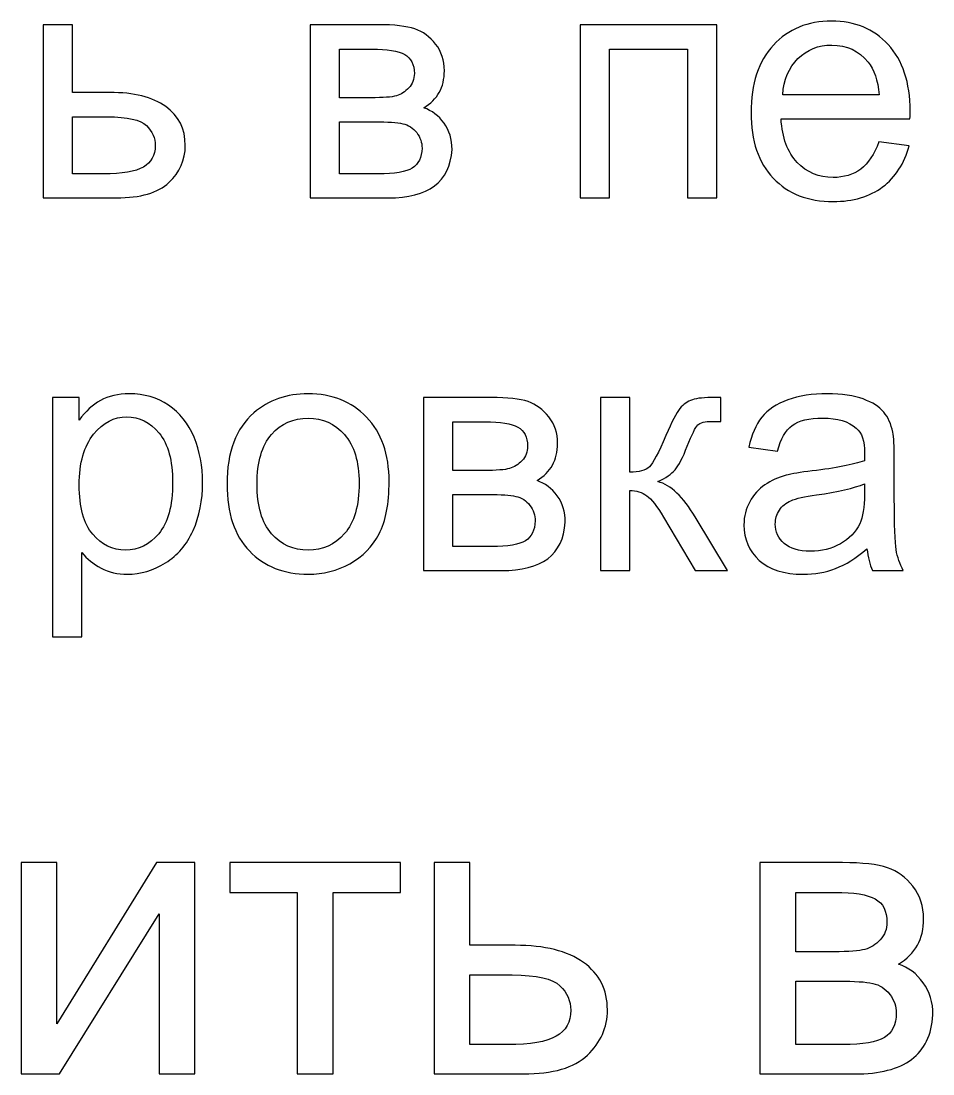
# Model space of a CAD drawing. Header units: millimetres. Extents: x 599 to 6075, y -2288 to 200.
# Drawn here: x 904 to 972.7, y -792.3 to -712.9 of the extents above; entities that cross this region are included whole.
import ezdxf

# ---------------------------------------------------------------- set-up
doc = ezdxf.new("R2010")
doc.units = ezdxf.units.MM
doc.header["$MEASUREMENT"] = 0
doc.layers.add('layer 1', color=7, linetype='Continuous')

msp = doc.modelspace()

# ---------------------------------------------------------------- linework, layer by layer
at = {"layer": 'layer 1', "color": 114}
for points, knots in [([(968.6604, -721.9901), (968.6604, -721.9901), (970.9499, -722.292), (970.9499, -722.292), (970.9499, -722.292), (970.5934, -723.6212), (969.9267, -724.6569), (968.9539, -725.3907), (968.9539, -725.3907), (967.9811, -726.1245), (966.7399, -726.4936), (965.2261, -726.4936), (965.2261, -726.4936), (963.3224, -726.4936), (961.8129, -725.9065), (960.6975, -724.7324), (960.6975, -724.7324), (959.5821, -723.5625), (959.0244, -721.9146), (959.0244, -719.797), (959.0244, -719.797), (959.0244, -717.6082), (959.5863, -715.9057), (960.7143, -714.6981), (960.7143, -714.6981), (961.8422, -713.4862), (963.3056, -712.8824), (965.1045, -712.8824), (965.1045, -712.8824), (966.8447, -712.8824), (968.2662, -713.4737), (969.369, -714.6603), (969.369, -714.6603), (970.4718, -715.847), (971.0253, -717.5159), (971.0253, -719.667), (971.0253, -719.667), (971.0253, -719.797), (971.0211, -719.9941), (971.0127, -720.2541), (971.0127, -720.2541), (971.0127, -720.2541), (961.2887, -720.2541), (961.2887, -720.2541), (961.2887, -720.2541), (961.3726, -721.684), (961.7751, -722.7826), (962.5047, -723.5415), (962.5047, -723.5415), (963.2302, -724.3005), (964.1401, -724.6821), (965.2261, -724.6821), (965.2261, -724.6821), (966.0354, -724.6821), (966.7273, -724.4682), (967.2976, -724.0405), (967.2976, -724.0405), (967.872, -723.6128), (968.3249, -722.9293), (968.6604, -721.9901)], [0, 0, 0, 0, 0.0625, 0.0625, 0.0625, 0.0625, 0.125, 0.125, 0.125, 0.125, 0.1875, 0.1875, 0.1875, 0.1875, 0.25, 0.25, 0.25, 0.25, 0.3125, 0.3125, 0.3125, 0.3125, 0.375, 0.375, 0.375, 0.375, 0.4375, 0.4375, 0.4375, 0.4375, 0.5, 0.5, 0.5, 0.5, 0.5625, 0.5625, 0.5625, 0.5625, 0.625, 0.625, 0.625, 0.625, 0.6875, 0.6875, 0.6875, 0.6875, 0.75, 0.75, 0.75, 0.75, 0.8125, 0.8125, 0.8125, 0.8125, 0.875, 0.875, 0.875, 0.875, 1, 1, 1, 1]), ([(905.624, -713.1592), (905.624, -713.1592), (907.838, -713.1592), (907.838, -713.1592), (907.838, -713.1592), (907.838, -713.1592), (907.838, -718.2665), (907.838, -718.2665), (907.838, -718.2665), (907.838, -718.2665), (910.6391, -718.2665), (910.6391, -718.2665), (910.6391, -718.2665), (912.4673, -718.2665), (913.872, -718.6187), (914.8616, -719.3274), (914.8616, -719.3274), (915.847, -720.036), (916.3418, -721.013), (916.3418, -722.2584), (916.3418, -722.2584), (916.3418, -723.3487), (915.9309, -724.2795), (915.1048, -725.0553), (915.1048, -725.0553), (914.2829, -725.831), (912.9663, -726.2168), (911.1548, -726.2168), (911.1548, -726.2168), (911.1548, -726.2168), (905.624, -726.2168), (905.624, -726.2168), (905.624, -726.2168), (905.624, -726.2168), (905.624, -713.1592), (905.624, -713.1592)], [0, 0, 0, 0, 0.1, 0.1, 0.1, 0.1, 0.2, 0.2, 0.2, 0.2, 0.3, 0.3, 0.3, 0.3, 0.4, 0.4, 0.4, 0.4, 0.5, 0.5, 0.5, 0.5, 0.6, 0.6, 0.6, 0.6, 0.7, 0.7, 0.7, 0.7, 0.8, 0.8, 0.8, 0.8, 1, 1, 1, 1]), ([(925.7723, -713.1592), (925.7723, -713.1592), (930.867, -713.1592), (930.867, -713.1592), (930.867, -713.1592), (932.1166, -713.1592), (933.0475, -713.264), (933.6597, -713.4737), (933.6597, -713.4737), (934.2677, -713.6833), (934.7919, -714.0649), (935.228, -714.6226), (935.228, -714.6226), (935.6683, -715.1845), (935.8863, -715.8512), (935.8863, -716.6311), (935.8863, -716.6311), (935.8863, -717.2559), (935.7563, -717.801), (935.5005, -718.2623), (935.5005, -718.2623), (935.2406, -718.7277), (934.8548, -719.1177), (934.3348, -719.428), (934.3348, -719.428), (934.947, -719.6335), (935.4544, -720.0151), (935.8611, -720.5769), (935.8611, -720.5769), (936.2637, -721.1346), (936.465, -721.8014), (936.465, -722.5687), (936.465, -722.5687), (936.3853, -723.8057), (935.9408, -724.724), (935.1399, -725.3195), (935.1399, -725.3195), (934.339, -725.9191), (933.1733, -726.2168), (931.647, -726.2168), (931.647, -726.2168), (931.647, -726.2168), (925.7723, -726.2168), (925.7723, -726.2168), (925.7723, -726.2168), (925.7723, -726.2168), (925.7723, -713.1592), (925.7723, -713.1592)], [0, 0, 0, 0, 0.0769231, 0.0769231, 0.0769231, 0.0769231, 0.1538462, 0.1538462, 0.1538462, 0.1538462, 0.2307692, 0.2307692, 0.2307692, 0.2307692, 0.3076923, 0.3076923, 0.3076923, 0.3076923, 0.3846154, 0.3846154, 0.3846154, 0.3846154, 0.4615385, 0.4615385, 0.4615385, 0.4615385, 0.5384615, 0.5384615, 0.5384615, 0.5384615, 0.6153846, 0.6153846, 0.6153846, 0.6153846, 0.6923077, 0.6923077, 0.6923077, 0.6923077, 0.7692308, 0.7692308, 0.7692308, 0.7692308, 0.8461538, 0.8461538, 0.8461538, 0.8461538, 1, 1, 1, 1]), ([(946.1303, -713.1592), (946.1303, -713.1592), (956.4456, -713.1592), (956.4456, -713.1592), (956.4456, -713.1592), (956.4456, -713.1592), (956.4456, -726.2168), (956.4456, -726.2168), (956.4456, -726.2168), (956.4456, -726.2168), (954.2316, -726.2168), (954.2316, -726.2168), (954.2316, -726.2168), (954.2316, -726.2168), (954.2316, -714.9958), (954.2316, -714.9958), (954.2316, -714.9958), (954.2316, -714.9958), (948.3443, -714.9958), (948.3443, -714.9958), (948.3443, -714.9958), (948.3443, -714.9958), (948.3443, -726.2168), (948.3443, -726.2168), (948.3443, -726.2168), (948.3443, -726.2168), (946.1303, -726.2168), (946.1303, -726.2168), (946.1303, -726.2168), (946.1303, -726.2168), (946.1303, -713.1592), (946.1303, -713.1592)], [0, 0, 0, 0, 0.1111111, 0.1111111, 0.1111111, 0.1111111, 0.2222222, 0.2222222, 0.2222222, 0.2222222, 0.3333333, 0.3333333, 0.3333333, 0.3333333, 0.4444444, 0.4444444, 0.4444444, 0.4444444, 0.5555556, 0.5555556, 0.5555556, 0.5555556, 0.6666667, 0.6666667, 0.6666667, 0.6666667, 0.7777778, 0.7777778, 0.7777778, 0.7777778, 1, 1, 1, 1]), ([(927.9863, -718.669), (927.9863, -718.669), (930.3345, -718.669), (930.3345, -718.669), (930.3345, -718.669), (931.2696, -718.669), (931.9153, -718.6187), (932.2634, -718.5223), (932.2634, -718.5223), (932.6156, -718.4216), (932.9301, -718.2246), (933.2069, -717.9227), (933.2069, -717.9227), (933.4836, -717.6249), (933.622, -717.2643), (933.622, -716.845), (933.622, -716.845), (933.622, -716.1531), (933.3788, -715.6751), (932.8966, -715.4025), (932.8966, -715.4025), (932.4101, -715.13), (931.5799, -714.9958), (930.4058, -714.9958), (930.4058, -714.9958), (930.4058, -714.9958), (927.9863, -714.9958), (927.9863, -714.9958), (927.9863, -714.9958), (927.9863, -714.9958), (927.9863, -718.669), (927.9863, -718.669)], [0, 0, 0, 0, 0.1111111, 0.1111111, 0.1111111, 0.1111111, 0.2222222, 0.2222222, 0.2222222, 0.2222222, 0.3333333, 0.3333333, 0.3333333, 0.3333333, 0.4444444, 0.4444444, 0.4444444, 0.4444444, 0.5555556, 0.5555556, 0.5555556, 0.5555556, 0.6666667, 0.6666667, 0.6666667, 0.6666667, 0.7777778, 0.7777778, 0.7777778, 0.7777778, 1, 1, 1, 1]), ([(961.4145, -718.4426), (961.4145, -718.4426), (968.6855, -718.4426), (968.6855, -718.4426), (968.6855, -718.4426), (968.5891, -717.344), (968.3081, -716.5221), (967.8511, -715.9728), (967.8511, -715.9728), (967.1508, -715.1216), (966.2367, -714.6939), (965.1171, -714.6939), (965.1171, -714.6939), (964.1024, -714.6939), (963.2511, -715.0335), (962.5593, -715.7128), (962.5593, -715.7128), (961.8716, -716.3921), (961.49, -717.3021), (961.4145, -718.4426)], [0, 0, 0, 0, 0.1666667, 0.1666667, 0.1666667, 0.1666667, 0.3333333, 0.3333333, 0.3333333, 0.3333333, 0.5, 0.5, 0.5, 0.5, 0.6666667, 0.6666667, 0.6666667, 0.6666667, 1, 1, 1, 1]), ([(907.838, -724.4053), (907.838, -724.4053), (910.1694, -724.4053), (910.1694, -724.4053), (910.1694, -724.4053), (911.5741, -724.4053), (912.5763, -724.2334), (913.1759, -723.8896), (913.1759, -723.8896), (913.7756, -723.5457), (914.0775, -723.009), (914.0775, -722.2794), (914.0775, -722.2794), (914.0775, -721.7133), (913.8552, -721.2101), (913.4108, -720.7656), (913.4108, -720.7656), (912.9663, -720.3254), (911.9851, -720.1031), (910.4629, -720.1031), (910.4629, -720.1031), (910.4629, -720.1031), (907.838, -720.1031), (907.838, -720.1031), (907.838, -720.1031), (907.838, -720.1031), (907.838, -724.4053), (907.838, -724.4053)], [0, 0, 0, 0, 0.125, 0.125, 0.125, 0.125, 0.25, 0.25, 0.25, 0.25, 0.375, 0.375, 0.375, 0.375, 0.5, 0.5, 0.5, 0.5, 0.625, 0.625, 0.625, 0.625, 0.75, 0.75, 0.75, 0.75, 1, 1, 1, 1]), ([(927.9863, -724.4053), (927.9863, -724.4053), (930.8922, -724.4053), (930.8922, -724.4053), (930.8922, -724.4053), (932.1418, -724.4053), (933.0014, -724.2586), (933.4668, -723.9692), (933.4668, -723.9692), (933.9323, -723.6757), (934.1755, -723.1767), (934.2006, -722.4597), (934.2006, -722.4597), (934.2006, -722.0446), (934.0665, -721.6546), (933.7981, -721.2982), (933.7981, -721.2982), (933.5255, -720.9418), (933.1733, -720.7153), (932.7414, -720.6231), (932.7414, -720.6231), (932.3095, -720.5266), (931.6134, -720.4805), (930.6574, -720.4805), (930.6574, -720.4805), (930.6574, -720.4805), (927.9863, -720.4805), (927.9863, -720.4805), (927.9863, -720.4805), (927.9863, -720.4805), (927.9863, -724.4053), (927.9863, -724.4053)], [0, 0, 0, 0, 0.1111111, 0.1111111, 0.1111111, 0.1111111, 0.2222222, 0.2222222, 0.2222222, 0.2222222, 0.3333333, 0.3333333, 0.3333333, 0.3333333, 0.4444444, 0.4444444, 0.4444444, 0.4444444, 0.5555556, 0.5555556, 0.5555556, 0.5555556, 0.6666667, 0.6666667, 0.6666667, 0.6666667, 0.7777778, 0.7777778, 0.7777778, 0.7777778, 1, 1, 1, 1])]:
    msp.add_open_spline(points, degree=3, knots=knots, dxfattribs=at)
at = {"layer": 'layer 1', "color": 240}
for points, knots in [([(906.3284, -759.3306), (906.3284, -759.3306), (906.3284, -741.2663), (906.3284, -741.2663), (906.3284, -741.2663), (906.3284, -741.2663), (908.3411, -741.2663), (908.3411, -741.2663), (908.3411, -741.2663), (908.3411, -741.2663), (908.3411, -742.9813), (908.3411, -742.9813), (908.3411, -742.9813), (908.815, -742.3188), (909.3517, -741.8198), (909.9513, -741.4885), (909.9513, -741.4885), (910.5468, -741.1573), (911.2722, -740.9895), (912.1234, -740.9895), (912.1234, -740.9895), (913.2388, -740.9895), (914.22, -741.2747), (915.0712, -741.8491), (915.0712, -741.8491), (915.9224, -742.4194), (916.564, -743.2287), (917.0001, -744.2686), (917.0001, -744.2686), (917.432, -745.3127), (917.65, -746.4533), (917.65, -747.6986), (917.65, -747.6986), (917.65, -749.0279), (917.411, -750.2271), (916.933, -751.2964), (916.933, -751.2964), (916.455, -752.3615), (915.7589, -753.1792), (914.8448, -753.7494), (914.8448, -753.7494), (913.9349, -754.3155), (912.9746, -754.6007), (911.9683, -754.6007), (911.9683, -754.6007), (911.2303, -754.6007), (910.5677, -754.4455), (909.9849, -754.1352), (909.9849, -754.1352), (909.3978, -753.8249), (908.9198, -753.4349), (908.5424, -752.9611), (908.5424, -752.9611), (908.5424, -752.9611), (908.5424, -759.3306), (908.5424, -759.3306), (908.5424, -759.3306), (908.5424, -759.3306), (906.3284, -759.3306), (906.3284, -759.3306)], [0, 0, 0, 0, 0.0625, 0.0625, 0.0625, 0.0625, 0.125, 0.125, 0.125, 0.125, 0.1875, 0.1875, 0.1875, 0.1875, 0.25, 0.25, 0.25, 0.25, 0.3125, 0.3125, 0.3125, 0.3125, 0.375, 0.375, 0.375, 0.375, 0.4375, 0.4375, 0.4375, 0.4375, 0.5, 0.5, 0.5, 0.5, 0.5625, 0.5625, 0.5625, 0.5625, 0.625, 0.625, 0.625, 0.625, 0.6875, 0.6875, 0.6875, 0.6875, 0.75, 0.75, 0.75, 0.75, 0.8125, 0.8125, 0.8125, 0.8125, 0.875, 0.875, 0.875, 0.875, 1, 1, 1, 1]), ([(919.4909, -747.7951), (919.4909, -745.384), (920.1618, -743.5977), (921.5078, -742.4362), (921.5078, -742.4362), (922.6274, -741.4717), (923.9985, -740.9895), (925.6129, -740.9895), (925.6129, -740.9895), (927.4034, -740.9895), (928.871, -741.5766), (930.0116, -742.7507), (930.0116, -742.7507), (931.1479, -743.9206), (931.7182, -745.5433), (931.7182, -747.6106), (931.7182, -747.6106), (931.7182, -749.2879), (931.4666, -750.6045), (930.9634, -751.5648), (930.9634, -751.5648), (930.4603, -752.525), (929.7265, -753.2714), (928.762, -753.8039), (928.762, -753.8039), (927.8018, -754.3365), (926.7493, -754.6007), (925.6129, -754.6007), (925.6129, -754.6007), (923.7847, -754.6007), (922.3087, -754.0178), (921.1807, -752.8479), (921.1807, -752.8479), (920.0527, -751.678), (919.4909, -749.9923), (919.4909, -747.7951)], [0, 0, 0, 0, 0.1, 0.1, 0.1, 0.1, 0.2, 0.2, 0.2, 0.2, 0.3, 0.3, 0.3, 0.3, 0.4, 0.4, 0.4, 0.4, 0.5, 0.5, 0.5, 0.5, 0.6, 0.6, 0.6, 0.6, 0.7, 0.7, 0.7, 0.7, 0.8, 0.8, 0.8, 0.8, 1, 1, 1, 1]), ([(934.3138, -741.2663), (934.3138, -741.2663), (939.4085, -741.2663), (939.4085, -741.2663), (939.4085, -741.2663), (940.6581, -741.2663), (941.589, -741.3711), (942.2012, -741.5808), (942.2012, -741.5808), (942.8092, -741.7904), (943.3334, -742.172), (943.7695, -742.7297), (943.7695, -742.7297), (944.2098, -743.2916), (944.4278, -743.9583), (944.4278, -744.7382), (944.4278, -744.7382), (944.4278, -745.363), (944.2978, -745.9081), (944.042, -746.3694), (944.042, -746.3694), (943.7821, -746.8348), (943.3963, -747.2248), (942.8763, -747.5351), (942.8763, -747.5351), (943.4885, -747.7406), (943.9959, -748.1222), (944.4026, -748.684), (944.4026, -748.684), (944.8052, -749.2417), (945.0065, -749.9085), (945.0065, -750.6758), (945.0065, -750.6758), (944.9268, -751.9128), (944.4823, -752.8311), (943.6814, -753.4266), (943.6814, -753.4266), (942.8805, -754.0262), (941.7148, -754.3239), (940.1885, -754.3239), (940.1885, -754.3239), (940.1885, -754.3239), (934.3138, -754.3239), (934.3138, -754.3239), (934.3138, -754.3239), (934.3138, -754.3239), (934.3138, -741.2663), (934.3138, -741.2663)], [0, 0, 0, 0, 0.0769231, 0.0769231, 0.0769231, 0.0769231, 0.1538462, 0.1538462, 0.1538462, 0.1538462, 0.2307692, 0.2307692, 0.2307692, 0.2307692, 0.3076923, 0.3076923, 0.3076923, 0.3076923, 0.3846154, 0.3846154, 0.3846154, 0.3846154, 0.4615385, 0.4615385, 0.4615385, 0.4615385, 0.5384615, 0.5384615, 0.5384615, 0.5384615, 0.6153846, 0.6153846, 0.6153846, 0.6153846, 0.6923077, 0.6923077, 0.6923077, 0.6923077, 0.7692308, 0.7692308, 0.7692308, 0.7692308, 0.8461538, 0.8461538, 0.8461538, 0.8461538, 1, 1, 1, 1]), ([(947.6565, -741.2663), (947.6565, -741.2663), (949.8706, -741.2663), (949.8706, -741.2663), (949.8706, -741.2663), (949.8706, -741.2663), (949.8706, -746.9019), (949.8706, -746.9019), (949.8706, -746.9019), (950.575, -746.9019), (951.0698, -746.7678), (951.355, -746.4952), (951.355, -746.4952), (951.6359, -746.2268), (952.051, -745.4427), (952.6045, -744.1386), (952.6045, -744.1386), (953.0406, -743.1071), (953.3928, -742.4278), (953.6612, -742.1007), (953.6612, -742.1007), (953.9338, -741.7737), (954.2441, -741.5514), (954.5963, -741.4382), (954.5963, -741.4382), (954.9527, -741.325), (955.5188, -741.2663), (956.2945, -741.2663), (956.2945, -741.2663), (956.2945, -741.2663), (956.739, -741.2663), (956.739, -741.2663), (956.739, -741.2663), (956.739, -741.2663), (956.739, -743.0903), (956.739, -743.0903), (956.739, -743.0903), (956.739, -743.0903), (956.1226, -743.0777), (956.1226, -743.0777), (956.1226, -743.0777), (955.5398, -743.0777), (955.1666, -743.1658), (955.003, -743.3377), (955.003, -743.3377), (954.8311, -743.518), (954.5669, -744.0548), (954.2147, -744.9479), (954.2147, -744.9479), (953.8793, -745.8033), (953.5732, -746.3946), (953.2922, -746.7216), (953.2922, -746.7216), (953.0155, -747.0487), (952.5836, -747.3464), (952.0007, -747.619), (952.0007, -747.619), (952.9526, -747.8748), (953.8918, -748.7595), (954.8143, -750.2775), (954.8143, -750.2775), (954.8143, -750.2775), (957.2422, -754.3239), (957.2422, -754.3239), (957.2422, -754.3239), (957.2422, -754.3239), (954.8101, -754.3239), (954.8101, -754.3239), (954.8101, -754.3239), (954.8101, -754.3239), (952.4158, -750.29), (952.4158, -750.29), (952.4158, -750.29), (951.9336, -749.4724), (951.5143, -748.9356), (951.1579, -748.6757), (951.1579, -748.6757), (950.7973, -748.4157), (950.3695, -748.2857), (949.8706, -748.2857), (949.8706, -748.2857), (949.8706, -748.2857), (949.8706, -754.3239), (949.8706, -754.3239), (949.8706, -754.3239), (949.8706, -754.3239), (947.6565, -754.3239), (947.6565, -754.3239), (947.6565, -754.3239), (947.6565, -754.3239), (947.6565, -741.2663), (947.6565, -741.2663)], [0, 0, 0, 0, 0.0416667, 0.0416667, 0.0416667, 0.0416667, 0.0833333, 0.0833333, 0.0833333, 0.0833333, 0.125, 0.125, 0.125, 0.125, 0.1666667, 0.1666667, 0.1666667, 0.1666667, 0.2083333, 0.2083333, 0.2083333, 0.2083333, 0.25, 0.25, 0.25, 0.25, 0.2916667, 0.2916667, 0.2916667, 0.2916667, 0.3333333, 0.3333333, 0.3333333, 0.3333333, 0.375, 0.375, 0.375, 0.375, 0.4166667, 0.4166667, 0.4166667, 0.4166667, 0.4583333, 0.4583333, 0.4583333, 0.4583333, 0.5, 0.5, 0.5, 0.5, 0.5416667, 0.5416667, 0.5416667, 0.5416667, 0.5833333, 0.5833333, 0.5833333, 0.5833333, 0.625, 0.625, 0.625, 0.625, 0.6666667, 0.6666667, 0.6666667, 0.6666667, 0.7083333, 0.7083333, 0.7083333, 0.7083333, 0.75, 0.75, 0.75, 0.75, 0.7916667, 0.7916667, 0.7916667, 0.7916667, 0.8333333, 0.8333333, 0.8333333, 0.8333333, 0.875, 0.875, 0.875, 0.875, 0.9166667, 0.9166667, 0.9166667, 0.9166667, 1, 1, 1, 1]), ([(967.7714, -752.6886), (966.9495, -753.3888), (966.157, -753.8794), (965.398, -754.1688), (965.398, -754.1688), (964.6391, -754.4581), (963.8256, -754.6007), (962.9534, -754.6007), (962.9534, -754.6007), (961.5193, -754.6007), (960.4165, -754.2526), (959.645, -753.5524), (959.645, -753.5524), (958.8734, -752.8563), (958.4876, -751.9631), (958.4876, -750.8771), (958.4876, -750.8771), (958.4876, -750.2397), (958.6344, -749.6569), (958.9237, -749.1285), (958.9237, -749.1285), (959.2172, -748.6002), (959.5988, -748.1809), (960.0685, -747.8622), (960.0685, -747.8622), (960.5423, -747.5435), (961.0706, -747.3003), (961.6619, -747.1368), (961.6619, -747.1368), (962.098, -747.0235), (962.7563, -746.9145), (963.6327, -746.8055), (963.6327, -746.8055), (965.419, -746.5958), (966.7398, -746.34), (967.5827, -746.0465), (967.5827, -746.0465), (967.5911, -745.7446), (967.5953, -745.5517), (967.5953, -745.4721), (967.5953, -745.4721), (967.5953, -744.5747), (967.3856, -743.9415), (966.9663, -743.5725), (966.9663, -743.5725), (966.4002, -743.0735), (965.5574, -742.8261), (964.442, -742.8261), (964.442, -742.8261), (963.3979, -742.8261), (962.6263, -743.0106), (962.1315, -743.3755), (962.1315, -743.3755), (961.6325, -743.7403), (961.2677, -744.386), (961.0287, -745.3169), (961.0287, -745.3169), (961.0287, -745.3169), (958.865, -745.015), (958.865, -745.015), (958.865, -745.015), (959.0621, -744.0883), (959.385, -743.3377), (959.8378, -742.7674), (959.8378, -742.7674), (960.2907, -742.1972), (960.9448, -741.7611), (961.8003, -741.4508), (961.8003, -741.4508), (962.6515, -741.1447), (963.6453, -740.9895), (964.769, -740.9895), (964.769, -740.9895), (965.8844, -740.9895), (966.7944, -741.1195), (967.4946, -741.3837), (967.4946, -741.3837), (968.1907, -741.6479), (968.7065, -741.9749), (969.0335, -742.3733), (969.0335, -742.3733), (969.3606, -742.7716), (969.5912, -743.2748), (969.7254, -743.8828), (969.7254, -743.8828), (969.7967, -744.2602), (969.8344, -744.9395), (969.8344, -745.9165), (969.8344, -745.9165), (969.8344, -745.9165), (969.8344, -748.8518), (969.8344, -748.8518), (969.8344, -748.8518), (969.8344, -750.9022), (969.8806, -752.1979), (969.9728, -752.7473), (969.9728, -752.7473), (970.0609, -753.2966), (970.2454, -753.8207), (970.5137, -754.3239), (970.5137, -754.3239), (970.5137, -754.3239), (968.1991, -754.3239), (968.1991, -754.3239), (968.1991, -754.3239), (967.9768, -753.8585), (967.8343, -753.3133), (967.7714, -752.6886)], [0, 0, 0, 0, 0.0357143, 0.0357143, 0.0357143, 0.0357143, 0.0714286, 0.0714286, 0.0714286, 0.0714286, 0.1071429, 0.1071429, 0.1071429, 0.1071429, 0.1428571, 0.1428571, 0.1428571, 0.1428571, 0.1785714, 0.1785714, 0.1785714, 0.1785714, 0.2142857, 0.2142857, 0.2142857, 0.2142857, 0.25, 0.25, 0.25, 0.25, 0.2857143, 0.2857143, 0.2857143, 0.2857143, 0.3214286, 0.3214286, 0.3214286, 0.3214286, 0.3571429, 0.3571429, 0.3571429, 0.3571429, 0.3928571, 0.3928571, 0.3928571, 0.3928571, 0.4285714, 0.4285714, 0.4285714, 0.4285714, 0.4642857, 0.4642857, 0.4642857, 0.4642857, 0.5, 0.5, 0.5, 0.5, 0.5357143, 0.5357143, 0.5357143, 0.5357143, 0.5714286, 0.5714286, 0.5714286, 0.5714286, 0.6071429, 0.6071429, 0.6071429, 0.6071429, 0.6428571, 0.6428571, 0.6428571, 0.6428571, 0.6785714, 0.6785714, 0.6785714, 0.6785714, 0.7142857, 0.7142857, 0.7142857, 0.7142857, 0.75, 0.75, 0.75, 0.75, 0.7857143, 0.7857143, 0.7857143, 0.7857143, 0.8214286, 0.8214286, 0.8214286, 0.8214286, 0.8571429, 0.8571429, 0.8571429, 0.8571429, 0.8928571, 0.8928571, 0.8928571, 0.8928571, 0.9285714, 0.9285714, 0.9285714, 0.9285714, 1, 1, 1, 1]), ([(908.3411, -747.8748), (908.3411, -749.5478), (908.6808, -750.7848), (909.3559, -751.5857), (909.3559, -751.5857), (910.0352, -752.3866), (910.8571, -752.7892), (911.8215, -752.7892), (911.8215, -752.7892), (912.8027, -752.7892), (913.6413, -752.3741), (914.3374, -751.5438), (914.3374, -751.5438), (915.0377, -750.7136), (915.3857, -749.4304), (915.3857, -747.6903), (915.3857, -747.6903), (915.3857, -746.0298), (915.0461, -744.7886), (914.3626, -743.9625), (914.3626, -743.9625), (913.6791, -743.1364), (912.8656, -742.7255), (911.9179, -742.7255), (911.9179, -742.7255), (910.9787, -742.7255), (910.1484, -743.1658), (909.4272, -744.0422), (909.4272, -744.0422), (908.7018, -744.9227), (908.3411, -746.1975), (908.3411, -747.8748)], [0, 0, 0, 0, 0.1111111, 0.1111111, 0.1111111, 0.1111111, 0.2222222, 0.2222222, 0.2222222, 0.2222222, 0.3333333, 0.3333333, 0.3333333, 0.3333333, 0.4444444, 0.4444444, 0.4444444, 0.4444444, 0.5555556, 0.5555556, 0.5555556, 0.5555556, 0.6666667, 0.6666667, 0.6666667, 0.6666667, 0.7777778, 0.7777778, 0.7777778, 0.7777778, 1, 1, 1, 1]), ([(921.7552, -747.7993), (921.7552, -749.4682), (922.12, -750.7177), (922.8496, -751.5438), (922.8496, -751.5438), (923.5834, -752.3741), (924.5017, -752.7892), (925.6129, -752.7892), (925.6129, -752.7892), (926.7115, -752.7892), (927.6257, -752.3741), (928.3595, -751.5396), (928.3595, -751.5396), (929.0891, -750.7052), (929.4539, -749.4346), (929.4539, -747.728), (929.4539, -747.728), (929.4539, -746.1178), (929.0849, -744.8976), (928.3511, -744.0715), (928.3511, -744.0715), (927.6173, -743.2413), (926.7032, -742.8261), (925.6129, -742.8261), (925.6129, -742.8261), (924.5017, -742.8261), (923.5834, -743.2371), (922.8496, -744.0631), (922.8496, -744.0631), (922.12, -744.8892), (921.7552, -746.1346), (921.7552, -747.7993)], [0, 0, 0, 0, 0.1111111, 0.1111111, 0.1111111, 0.1111111, 0.2222222, 0.2222222, 0.2222222, 0.2222222, 0.3333333, 0.3333333, 0.3333333, 0.3333333, 0.4444444, 0.4444444, 0.4444444, 0.4444444, 0.5555556, 0.5555556, 0.5555556, 0.5555556, 0.6666667, 0.6666667, 0.6666667, 0.6666667, 0.7777778, 0.7777778, 0.7777778, 0.7777778, 1, 1, 1, 1]), ([(936.5278, -746.7761), (936.5278, -746.7761), (938.876, -746.7761), (938.876, -746.7761), (938.876, -746.7761), (939.8111, -746.7761), (940.4568, -746.7258), (940.8049, -746.6294), (940.8049, -746.6294), (941.1571, -746.5287), (941.4716, -746.3317), (941.7484, -746.0298), (941.7484, -746.0298), (942.0251, -745.732), (942.1635, -745.3714), (942.1635, -744.9521), (942.1635, -744.9521), (942.1635, -744.2602), (941.9203, -743.7822), (941.4381, -743.5096), (941.4381, -743.5096), (940.9516, -743.2371), (940.1214, -743.1029), (938.9473, -743.1029), (938.9473, -743.1029), (938.9473, -743.1029), (936.5278, -743.1029), (936.5278, -743.1029), (936.5278, -743.1029), (936.5278, -743.1029), (936.5278, -746.7761), (936.5278, -746.7761)], [0, 0, 0, 0, 0.1111111, 0.1111111, 0.1111111, 0.1111111, 0.2222222, 0.2222222, 0.2222222, 0.2222222, 0.3333333, 0.3333333, 0.3333333, 0.3333333, 0.4444444, 0.4444444, 0.4444444, 0.4444444, 0.5555556, 0.5555556, 0.5555556, 0.5555556, 0.6666667, 0.6666667, 0.6666667, 0.6666667, 0.7777778, 0.7777778, 0.7777778, 0.7777778, 1, 1, 1, 1]), ([(967.5953, -747.7825), (966.7902, -748.1096), (965.5825, -748.3863), (963.9723, -748.6128), (963.9723, -748.6128), (963.0582, -748.7428), (962.4125, -748.8895), (962.0351, -749.053), (962.0351, -749.053), (961.6577, -749.2166), (961.3684, -749.4556), (961.1629, -749.7659), (961.1629, -749.7659), (960.9574, -750.0804), (960.8526, -750.4284), (960.8526, -750.8142), (960.8526, -750.8142), (960.8526, -751.397), (961.0748, -751.8877), (961.5235, -752.2776), (961.5235, -752.2776), (961.9722, -752.6676), (962.6263, -752.8647), (963.4859, -752.8647), (963.4859, -752.8647), (964.3371, -752.8647), (965.0961, -752.6802), (965.7628, -752.307), (965.7628, -752.307), (966.4254, -751.938), (966.916, -751.4306), (967.2263, -750.789), (967.2263, -750.789), (967.4653, -750.29), (967.5827, -749.5562), (967.5827, -748.5876), (967.5827, -748.5876), (967.5827, -748.5876), (967.5953, -747.7825), (967.5953, -747.7825)], [0, 0, 0, 0, 0.0909091, 0.0909091, 0.0909091, 0.0909091, 0.1818182, 0.1818182, 0.1818182, 0.1818182, 0.2727273, 0.2727273, 0.2727273, 0.2727273, 0.3636364, 0.3636364, 0.3636364, 0.3636364, 0.4545455, 0.4545455, 0.4545455, 0.4545455, 0.5454545, 0.5454545, 0.5454545, 0.5454545, 0.6363636, 0.6363636, 0.6363636, 0.6363636, 0.7272727, 0.7272727, 0.7272727, 0.7272727, 0.8181818, 0.8181818, 0.8181818, 0.8181818, 1, 1, 1, 1]), ([(936.5278, -752.5124), (936.5278, -752.5124), (939.4337, -752.5124), (939.4337, -752.5124), (939.4337, -752.5124), (940.6833, -752.5124), (941.5429, -752.3657), (942.0083, -752.0763), (942.0083, -752.0763), (942.4738, -751.7828), (942.717, -751.2838), (942.7421, -750.5668), (942.7421, -750.5668), (942.7421, -750.1517), (942.608, -749.7617), (942.3396, -749.4053), (942.3396, -749.4053), (942.067, -749.0489), (941.7148, -748.8224), (941.2829, -748.7302), (941.2829, -748.7302), (940.851, -748.6337), (940.1549, -748.5876), (939.1989, -748.5876), (939.1989, -748.5876), (939.1989, -748.5876), (936.5278, -748.5876), (936.5278, -748.5876), (936.5278, -748.5876), (936.5278, -748.5876), (936.5278, -752.5124), (936.5278, -752.5124)], [0, 0, 0, 0, 0.1111111, 0.1111111, 0.1111111, 0.1111111, 0.2222222, 0.2222222, 0.2222222, 0.2222222, 0.3333333, 0.3333333, 0.3333333, 0.3333333, 0.4444444, 0.4444444, 0.4444444, 0.4444444, 0.5555556, 0.5555556, 0.5555556, 0.5555556, 0.6666667, 0.6666667, 0.6666667, 0.6666667, 0.7777778, 0.7777778, 0.7777778, 0.7777778, 1, 1, 1, 1])]:
    msp.add_open_spline(points, degree=3, knots=knots, dxfattribs=at)
at = {"layer": 'layer 1', "color": 250}
for points, knots in [([(903.95, -776.3493), (903.95, -776.3493), (906.6522, -776.3493), (906.6522, -776.3493), (906.6522, -776.3493), (906.6522, -776.3493), (906.6522, -788.504), (906.6522, -788.504), (906.6522, -788.504), (906.6522, -788.504), (914.1601, -776.3493), (914.1601, -776.3493), (914.1601, -776.3493), (914.1601, -776.3493), (917.0619, -776.3493), (917.0619, -776.3493), (917.0619, -776.3493), (917.0619, -776.3493), (917.0619, -792.2861), (917.0619, -792.2861), (917.0619, -792.2861), (917.0619, -792.2861), (914.3597, -792.2861), (914.3597, -792.2861), (914.3597, -792.2861), (914.3597, -792.2861), (914.3597, -780.2081), (914.3597, -780.2081), (914.3597, -780.2081), (914.3597, -780.2081), (906.8621, -792.2861), (906.8621, -792.2861), (906.8621, -792.2861), (906.8621, -792.2861), (903.95, -792.2861), (903.95, -792.2861), (903.95, -792.2861), (903.95, -792.2861), (903.95, -776.3493), (903.95, -776.3493)], [0, 0, 0, 0, 0.0909091, 0.0909091, 0.0909091, 0.0909091, 0.1818182, 0.1818182, 0.1818182, 0.1818182, 0.2727273, 0.2727273, 0.2727273, 0.2727273, 0.3636364, 0.3636364, 0.3636364, 0.3636364, 0.4545455, 0.4545455, 0.4545455, 0.4545455, 0.5454545, 0.5454545, 0.5454545, 0.5454545, 0.6363636, 0.6363636, 0.6363636, 0.6363636, 0.7272727, 0.7272727, 0.7272727, 0.7272727, 0.8181818, 0.8181818, 0.8181818, 0.8181818, 1, 1, 1, 1]), ([(919.6924, -776.3493), (919.6924, -776.3493), (932.5893, -776.3493), (932.5893, -776.3493), (932.5893, -776.3493), (932.5893, -776.3493), (932.5893, -778.5909), (932.5893, -778.5909), (932.5893, -778.5909), (932.5893, -778.5909), (927.492, -778.5909), (927.492, -778.5909), (927.492, -778.5909), (927.492, -778.5909), (927.492, -792.2861), (927.492, -792.2861), (927.492, -792.2861), (927.492, -792.2861), (924.7898, -792.2861), (924.7898, -792.2861), (924.7898, -792.2861), (924.7898, -792.2861), (924.7898, -778.5909), (924.7898, -778.5909), (924.7898, -778.5909), (924.7898, -778.5909), (919.6924, -778.5909), (919.6924, -778.5909), (919.6924, -778.5909), (919.6924, -778.5909), (919.6924, -776.3493), (919.6924, -776.3493)], [0, 0, 0, 0, 0.1111111, 0.1111111, 0.1111111, 0.1111111, 0.2222222, 0.2222222, 0.2222222, 0.2222222, 0.3333333, 0.3333333, 0.3333333, 0.3333333, 0.4444444, 0.4444444, 0.4444444, 0.4444444, 0.5555556, 0.5555556, 0.5555556, 0.5555556, 0.6666667, 0.6666667, 0.6666667, 0.6666667, 0.7777778, 0.7777778, 0.7777778, 0.7777778, 1, 1, 1, 1]), ([(935.1072, -776.3493), (935.1072, -776.3493), (937.8094, -776.3493), (937.8094, -776.3493), (937.8094, -776.3493), (937.8094, -776.3493), (937.8094, -782.5828), (937.8094, -782.5828), (937.8094, -782.5828), (937.8094, -782.5828), (941.2281, -782.5828), (941.2281, -782.5828), (941.2281, -782.5828), (943.4595, -782.5828), (945.1739, -783.0126), (946.3817, -783.8776), (946.3817, -783.8776), (947.5844, -784.7425), (948.1883, -785.9349), (948.1883, -787.4549), (948.1883, -787.4549), (948.1883, -788.7855), (947.6868, -789.9217), (946.6786, -790.8685), (946.6786, -790.8685), (945.6755, -791.8153), (944.0685, -792.2861), (941.8576, -792.2861), (941.8576, -792.2861), (941.8576, -792.2861), (935.1072, -792.2861), (935.1072, -792.2861), (935.1072, -792.2861), (935.1072, -792.2861), (935.1072, -776.3493), (935.1072, -776.3493)], [0, 0, 0, 0, 0.1, 0.1, 0.1, 0.1, 0.2, 0.2, 0.2, 0.2, 0.3, 0.3, 0.3, 0.3, 0.4, 0.4, 0.4, 0.4, 0.5, 0.5, 0.5, 0.5, 0.6, 0.6, 0.6, 0.6, 0.7, 0.7, 0.7, 0.7, 0.8, 0.8, 0.8, 0.8, 1, 1, 1, 1]), ([(959.6982, -776.3493), (959.6982, -776.3493), (965.9164, -776.3493), (965.9164, -776.3493), (965.9164, -776.3493), (967.4415, -776.3493), (968.5776, -776.4772), (969.3248, -776.7331), (969.3248, -776.7331), (970.0669, -776.989), (970.7066, -777.4547), (971.2389, -778.1354), (971.2389, -778.1354), (971.7763, -778.8212), (972.0424, -779.6349), (972.0424, -780.5868), (972.0424, -780.5868), (972.0424, -781.3494), (971.8837, -782.0147), (971.5715, -782.5776), (971.5715, -782.5776), (971.2542, -783.1457), (970.7834, -783.6217), (970.1488, -784.0004), (970.1488, -784.0004), (970.896, -784.2512), (971.5152, -784.7169), (972.0117, -785.4027), (972.0117, -785.4027), (972.503, -786.0833), (972.7486, -786.8971), (972.7486, -787.8336), (972.7486, -787.8336), (972.6514, -789.3434), (972.1089, -790.4642), (971.1314, -791.1909), (971.1314, -791.1909), (970.1539, -791.9227), (968.7312, -792.2861), (966.8683, -792.2861), (966.8683, -792.2861), (966.8683, -792.2861), (959.6982, -792.2861), (959.6982, -792.2861), (959.6982, -792.2861), (959.6982, -792.2861), (959.6982, -776.3493), (959.6982, -776.3493)], [0, 0, 0, 0, 0.0769231, 0.0769231, 0.0769231, 0.0769231, 0.1538462, 0.1538462, 0.1538462, 0.1538462, 0.2307692, 0.2307692, 0.2307692, 0.2307692, 0.3076923, 0.3076923, 0.3076923, 0.3076923, 0.3846154, 0.3846154, 0.3846154, 0.3846154, 0.4615385, 0.4615385, 0.4615385, 0.4615385, 0.5384615, 0.5384615, 0.5384615, 0.5384615, 0.6153846, 0.6153846, 0.6153846, 0.6153846, 0.6923077, 0.6923077, 0.6923077, 0.6923077, 0.7692308, 0.7692308, 0.7692308, 0.7692308, 0.8461538, 0.8461538, 0.8461538, 0.8461538, 1, 1, 1, 1]), ([(962.4004, -783.0741), (962.4004, -783.0741), (965.2664, -783.0741), (965.2664, -783.0741), (965.2664, -783.0741), (966.4077, -783.0741), (967.1958, -783.0126), (967.6206, -782.8949), (967.6206, -782.8949), (968.0505, -782.7721), (968.4343, -782.5316), (968.7721, -782.1631), (968.7721, -782.1631), (969.1099, -781.7997), (969.2788, -781.3596), (969.2788, -780.8478), (969.2788, -780.8478), (969.2788, -780.0034), (968.9819, -779.42), (968.3934, -779.0873), (968.3934, -779.0873), (967.7997, -778.7546), (966.7864, -778.5909), (965.3534, -778.5909), (965.3534, -778.5909), (965.3534, -778.5909), (962.4004, -778.5909), (962.4004, -778.5909), (962.4004, -778.5909), (962.4004, -778.5909), (962.4004, -783.0741), (962.4004, -783.0741)], [0, 0, 0, 0, 0.1111111, 0.1111111, 0.1111111, 0.1111111, 0.2222222, 0.2222222, 0.2222222, 0.2222222, 0.3333333, 0.3333333, 0.3333333, 0.3333333, 0.4444444, 0.4444444, 0.4444444, 0.4444444, 0.5555556, 0.5555556, 0.5555556, 0.5555556, 0.6666667, 0.6666667, 0.6666667, 0.6666667, 0.7777778, 0.7777778, 0.7777778, 0.7777778, 1, 1, 1, 1]), ([(937.8094, -790.0752), (937.8094, -790.0752), (940.6549, -790.0752), (940.6549, -790.0752), (940.6549, -790.0752), (942.3694, -790.0752), (943.5925, -789.8654), (944.3244, -789.4457), (944.3244, -789.4457), (945.0562, -789.0261), (945.4247, -788.371), (945.4247, -787.4805), (945.4247, -787.4805), (945.4247, -786.7896), (945.1535, -786.1754), (944.611, -785.633), (944.611, -785.633), (944.0685, -785.0956), (942.8709, -784.8243), (941.0132, -784.8243), (941.0132, -784.8243), (941.0132, -784.8243), (937.8094, -784.8243), (937.8094, -784.8243), (937.8094, -784.8243), (937.8094, -784.8243), (937.8094, -790.0752), (937.8094, -790.0752)], [0, 0, 0, 0, 0.125, 0.125, 0.125, 0.125, 0.25, 0.25, 0.25, 0.25, 0.375, 0.375, 0.375, 0.375, 0.5, 0.5, 0.5, 0.5, 0.625, 0.625, 0.625, 0.625, 0.75, 0.75, 0.75, 0.75, 1, 1, 1, 1]), ([(962.4004, -790.0752), (962.4004, -790.0752), (965.9471, -790.0752), (965.9471, -790.0752), (965.9471, -790.0752), (967.4722, -790.0752), (968.5213, -789.8961), (969.0894, -789.543), (969.0894, -789.543), (969.6575, -789.1847), (969.9543, -788.5757), (969.985, -787.7006), (969.985, -787.7006), (969.985, -787.1939), (969.8213, -786.7179), (969.4937, -786.2829), (969.4937, -786.2829), (969.1611, -785.8479), (968.7312, -785.5715), (968.204, -785.459), (968.204, -785.459), (967.6769, -785.3412), (966.8273, -785.2849), (965.6605, -785.2849), (965.6605, -785.2849), (965.6605, -785.2849), (962.4004, -785.2849), (962.4004, -785.2849), (962.4004, -785.2849), (962.4004, -785.2849), (962.4004, -790.0752), (962.4004, -790.0752)], [0, 0, 0, 0, 0.1111111, 0.1111111, 0.1111111, 0.1111111, 0.2222222, 0.2222222, 0.2222222, 0.2222222, 0.3333333, 0.3333333, 0.3333333, 0.3333333, 0.4444444, 0.4444444, 0.4444444, 0.4444444, 0.5555556, 0.5555556, 0.5555556, 0.5555556, 0.6666667, 0.6666667, 0.6666667, 0.6666667, 0.7777778, 0.7777778, 0.7777778, 0.7777778, 1, 1, 1, 1])]:
    msp.add_open_spline(points, degree=3, knots=knots, dxfattribs=at)

doc.saveas('drawing.dxf')
